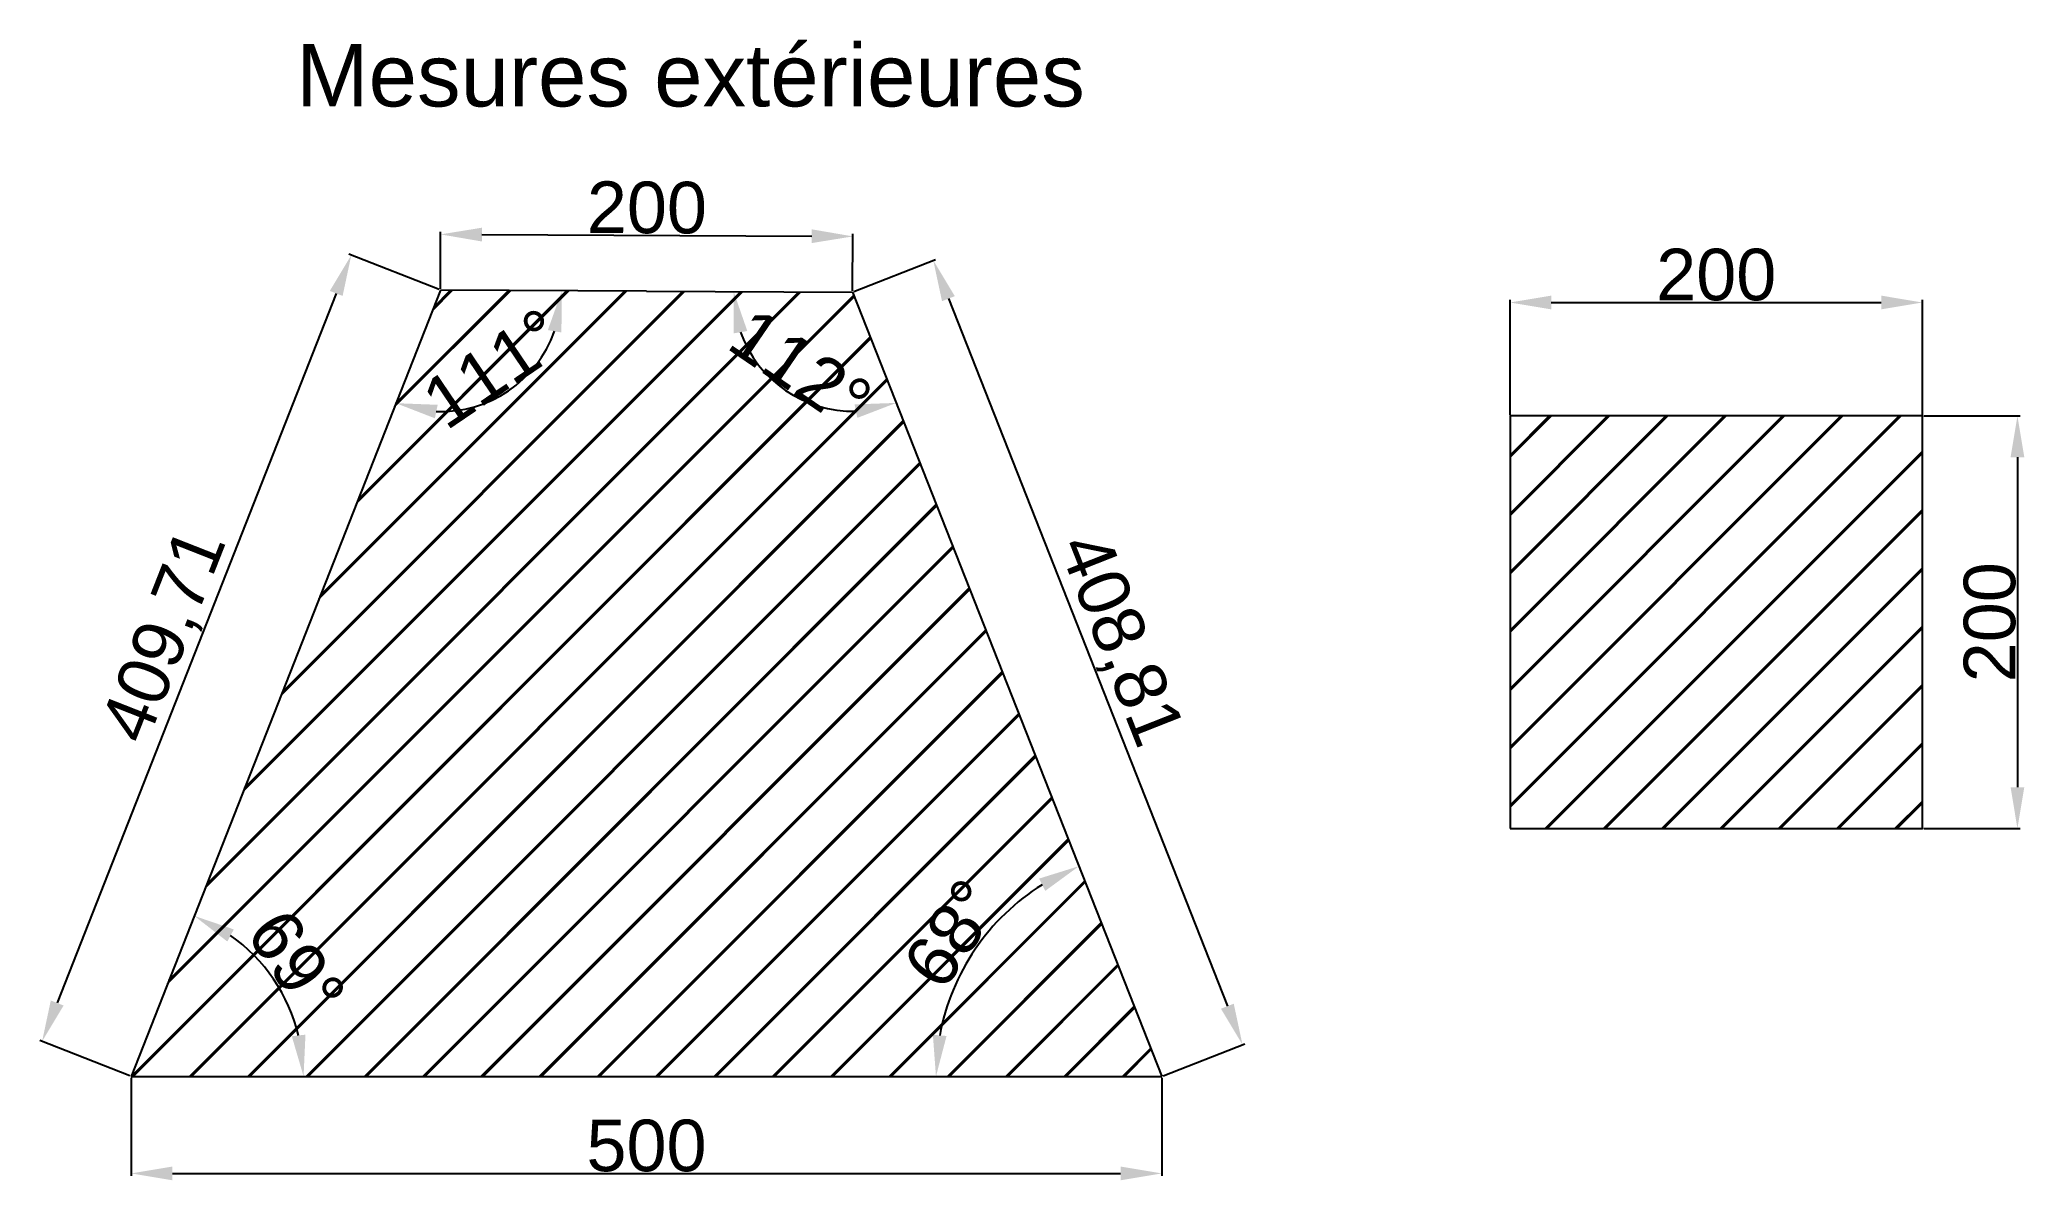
# Model space of a CAD drawing. Header units: millimetres. Extents: x -44 to 918, y -50 to 503.
import ezdxf

# ---------------------------------------------------------------- set-up
doc = ezdxf.new("R2010")
doc.units = ezdxf.units.MM
doc.styles.get("Standard").update_dxf_attribs({"font": 'arial.ttf'})
doc.dimstyles.new('ISO-25', dxfattribs={"dimtxt": 25, "dimasz": 20, "dimexe": 1.25, "dimexo": 0.625, "dimtad": 1, "dimtxsty": 'Standard', "dimcen": 2.5, "dimadec": 0, "dimazin": 0, "dimtfac": 1, "dimtmove": 0, "dimatfit": 3, "dimfxl": 1, "dimarcsym": 0})

# ---------------------------------------------------------------- blocks, each defined once
blk = doc.blocks.new('*D2')
at = {"color": 0, "lineweight": -2, "transparency": 16777216}
for p, q in [((150, 381.89), (150.14, 409.52)), ((170.13, 408.17), (330.13, 407.39)), ((350, 380.92), (350.14, 408.55))]:
    blk.add_line(p, q, dxfattribs=at)
at = {"color": 0, "transparency": 16777216}
for points in [[(170.15, 411.51), (170.12, 404.84), (150.13, 408.27)], [(330.15, 410.73), (330.11, 404.06), (350.13, 407.3)]]:
    blk.add_solid(points, dxfattribs=at)
at = {"layer": 'Defpoints', "color": 0, "transparency": 16777216}
for p in [(350.13, 407.3), (150, 381.27), (350, 380.29)]:
    blk.add_point(p, dxfattribs=at)
at = {"color": 0, "transparency": 16777216, "insert": (250.2, 421.17), "char_height": 25, "attachment_point": 5, "rotation": 359.72069}
blk.add_mtext('200', dxfattribs=at)
blk = doc.blocks.new('*D3')
at = {"color": 0, "lineweight": -2, "transparency": 16777216}
for p, q in [((0, -0.62), (0, -48.28)), ((500, -0.62), (500, -48.28)), ((20, -47.03), (480, -47.03))]:
    blk.add_line(p, q, dxfattribs=at)
at = {"color": 0, "transparency": 16777216}
for points in [[(20, -43.7), (20, -50.36), (0, -47.03)], [(480, -43.7), (480, -50.36), (500, -47.03)]]:
    blk.add_solid(points, dxfattribs=at)
at = {"layer": 'Defpoints', "color": 0, "transparency": 16777216}
for p in [(0, 0), (500, 0), (500, -47.03)]:
    blk.add_point(p, dxfattribs=at)
at = {"color": 0, "transparency": 16777216, "insert": (250, -33.64), "char_height": 25, "attachment_point": 5}
blk.add_mtext('500', dxfattribs=at)
blk = doc.blocks.new('*D4')
at = {"color": 0, "lineweight": -2, "transparency": 16777216}
for p, q in [((350.58, 380.52), (390.26, 396.17)), ((396.44, 377.11), (531.76, 34.03)), ((500.58, 0.23), (540.27, 15.88))]:
    blk.add_line(p, q, dxfattribs=at)
at = {"color": 0, "transparency": 16777216}
for points in [[(399.54, 378.33), (393.34, 375.89), (389.1, 395.72)], [(534.86, 35.25), (528.66, 32.81), (539.1, 15.42)]]:
    blk.add_solid(points, dxfattribs=at)
at = {"layer": 'Defpoints', "color": 0, "transparency": 16777216}
for p in [(350, 380.29), (539.1, 15.42), (500, 0)]:
    blk.add_point(p, dxfattribs=at)
at = {"color": 0, "transparency": 16777216, "insert": (478.66, 211.31), "char_height": 25, "attachment_point": 5, "rotation": 291.52608}
blk.add_mtext('408,81', dxfattribs=at)
blk = doc.blocks.new('*D5')
at = {"color": 0, "lineweight": -2, "transparency": 16777216}
for p, q in [((149.42, 381.5), (105.65, 398.72)), ((99.49, 379.65), (-35.87, 35.6)), ((-0.58, 0.23), (-44.36, 17.45))]:
    blk.add_line(p, q, dxfattribs=at)
at = {"color": 0, "transparency": 16777216}
for points in [[(96.38, 380.87), (102.59, 378.43), (106.81, 398.26)], [(-38.97, 36.82), (-32.77, 34.38), (-43.19, 16.99)]]:
    blk.add_solid(points, dxfattribs=at)
at = {"layer": 'Defpoints', "color": 0, "transparency": 16777216}
for p in [(150, 381.27), (-43.19, 16.99), (0, 0)]:
    blk.add_point(p, dxfattribs=at)
at = {"color": 0, "transparency": 16777216, "insert": (17.25, 213.36), "char_height": 25, "attachment_point": 5, "rotation": 68.52395}
blk.add_mtext('409,71', dxfattribs=at)
blk = doc.blocks.new('*D6')
at = {"color": 0, "lineweight": -2, "transparency": 16777216}
blk.add_arc((0, 0), 83.65, 13.73195, 54.792, dxfattribs=at)
at = {"color": 0, "transparency": 16777216}
for points in [[(46.65, 65.41), (49.81, 71.28), (30.62, 77.84)], [(84.57, 20.26), (77.95, 19.46), (83.65, 0)]]:
    blk.add_solid(points, dxfattribs=at)
at = {"layer": 'Defpoints', "color": 0, "transparency": 16777216}
for p in [(150, 381.27), (77.09, 32.47), (0, 0), (0, 0), (500, 0)]:
    blk.add_point(p, dxfattribs=at)
at = {"color": 0, "transparency": 16777216, "insert": (80.2, 54.63), "char_height": 25, "attachment_point": 5, "rotation": 304.26198}
blk.add_mtext('69°', dxfattribs=at)
blk = doc.blocks.new('*D7')
at = {"color": 0, "lineweight": -2, "transparency": 16777216}
blk.add_arc((500, 0), 109.59, 121.99661, 169.52947, dxfattribs=at)
at = {"color": 0, "transparency": 16777216}
for points in [[(440.43, 95.92), (443.43, 89.97), (459.79, 101.95)], [(395.55, 19.61), (388.91, 20.22), (390.41, 0)]]:
    blk.add_solid(points, dxfattribs=at)
at = {"layer": 'Defpoints', "color": 0, "transparency": 16777216}
for p in [(350, 380.29), (423.39, 78.37), (0, 0), (500, 0), (500, 0)]:
    blk.add_point(p, dxfattribs=at)
at = {"color": 0, "transparency": 16777216, "insert": (398.33, 69.19), "char_height": 25, "attachment_point": 5, "rotation": 55.76304}
blk.add_mtext('68°', dxfattribs=at)
blk = doc.blocks.new('*D8')
at = {"color": 0, "lineweight": -2, "transparency": 16777216}
blk.add_arc((150, 381.27), 58.93, 268.06536, 340.17927, dxfattribs=at)
at = {"color": 0, "transparency": 16777216}
for points in [[(202.15, 361.87), (208.72, 360.71), (208.93, 380.98)], [(147.34, 319.11), (148.69, 325.64), (128.43, 326.43)]]:
    blk.add_solid(points, dxfattribs=at)
at = {"layer": 'Defpoints', "color": 0, "transparency": 16777216}
for p in [(150, 381.27), (150, 381.27), (250, 380.78), (165.84, 324.51), (0, 0)]:
    blk.add_point(p, dxfattribs=at)
at = {"color": 0, "transparency": 16777216, "insert": (175.66, 343.39), "char_height": 25, "attachment_point": 5, "rotation": 34.12232}
blk.add_mtext('111°', dxfattribs=at)
blk = doc.blocks.new('*D9')
at = {"color": 0, "lineweight": -2, "transparency": 16777216}
blk.add_arc((350, 380.29), 57.75, 199.66338, 271.58339, dxfattribs=at)
at = {"color": 0, "transparency": 16777216}
for points in [[(292.33, 360.3), (298.9, 361.42), (292.25, 380.57)], [(350.93, 325.83), (352.26, 319.3), (371.19, 326.57)]]:
    blk.add_solid(points, dxfattribs=at)
at = {"layer": 'Defpoints', "color": 0, "transparency": 16777216}
for p in [(250, 380.78), (350, 380.29), (350, 380.29), (303.87, 345.55), (500, 0)]:
    blk.add_point(p, dxfattribs=at)
at = {"color": 0, "transparency": 16777216, "insert": (324.83, 343.5), "char_height": 25, "attachment_point": 5, "rotation": 325.62338}
blk.add_mtext('112°', dxfattribs=at)
blk = doc.blocks.new('*D10')
at = {"color": 0, "lineweight": -2, "transparency": 16777216}
for p, q in [((668.91, 320.84), (668.91, 376.5)), ((868.91, 320.84), (868.91, 376.5)), ((688.91, 375.25), (848.91, 375.25))]:
    blk.add_line(p, q, dxfattribs=at)
at = {"color": 0, "transparency": 16777216}
for points in [[(688.91, 378.59), (688.91, 371.92), (668.91, 375.25)], [(848.91, 378.59), (848.91, 371.92), (868.91, 375.25)]]:
    blk.add_solid(points, dxfattribs=at)
at = {"layer": 'Defpoints', "color": 0, "transparency": 16777216}
for p in [(868.91, 375.25), (668.91, 320.22), (868.91, 320.22)]:
    blk.add_point(p, dxfattribs=at)
at = {"color": 0, "transparency": 16777216, "insert": (768.91, 388.64), "char_height": 25, "attachment_point": 5}
blk.add_mtext('200', dxfattribs=at)
blk = doc.blocks.new('*D11')
at = {"color": 0, "lineweight": -2, "transparency": 16777216}
for p, q in [((869.54, 320.22), (916.26, 320.22)), ((915.01, 300.22), (915.01, 140.22)), ((869.54, 120.22), (916.26, 120.22))]:
    blk.add_line(p, q, dxfattribs=at)
at = {"color": 0, "transparency": 16777216}
for points in [[(911.68, 300.22), (918.34, 300.22), (915.01, 320.22)], [(911.68, 140.22), (918.34, 140.22), (915.01, 120.22)]]:
    blk.add_solid(points, dxfattribs=at)
at = {"layer": 'Defpoints', "color": 0, "transparency": 16777216}
for p in [(868.91, 320.22), (868.91, 120.22), (915.01, 120.22)]:
    blk.add_point(p, dxfattribs=at)
at = {"color": 0, "transparency": 16777216, "insert": (901.62, 220.22), "char_height": 25, "attachment_point": 5, "rotation": 90}
blk.add_mtext('200', dxfattribs=at)

msp = doc.modelspace()

# ---------------------------------------------------------------- hatches: boundary and pattern name
h = msp.add_hatch()
h.set_pattern_fill('JIS_LC_20A', color=256)
h.paths.add_polyline_path([(868.914, 320.219), (668.914, 320.219), (668.914, 120.219), (868.914, 120.219)])
h.paths.add_polyline_path([(349.999, 380.293), (250, 380.78), (150.001, 381.267), (0, 0), (500, 0)])
h.paths.add_polyline_path([(40.618, 66.573), (77.388, 12.593), (119.966, 41.597), (83.196, 95.577)], flags=24)
h.paths.add_polyline_path([(401.723, 27.989), (438.469, 81.985), (395.879, 110.969), (359.132, 56.973)], flags=24)
h.paths.add_polyline_path([(154.675, 297.52), (224.824, 345.054), (195.924, 387.703), (125.775, 340.168)], flags=9)
h.paths.add_polyline_path([(274.455, 346.218), (344.392, 298.373), (373.481, 340.893), (303.543, 388.738)], flags=9)

# ---------------------------------------------------------------- linework, layer by layer
for p, q in [((150.001, 381.267), (0, 0)), ((250, 380.78), (150.001, 381.267)), ((250, 380.78), (349.999, 380.293)), ((349.999, 380.293), (500, 0)), ((0, 0), (500, 0))]:
    msp.add_line(p, q)
msp.add_lwpolyline([(668.914, 120.219), (868.914, 120.219), (868.914, 320.219), (668.914, 320.219)], close=True)

# ---------------------------------------------------------------- texts
msp.add_text('Mesures extérieures', height=30.23439).set_placement((80.023, 470.308))

# ---------------------------------------------------------------- dimensions: what is measured, and where the dimension line sits
for p1, p2, distance, picture, middle in [((150.001, 381.267), (349.999, 380.293), 27.004, '*D2', (250.197, 421.173)), ((150.001, 381.267), (0, 0), -46.415, '*D5', (17.246, 213.356)), ((349.999, 380.293), (500, 0), 42.034, '*D4', (478.659, 211.312))]:
    dim = msp.add_aligned_dim(p1=p1, p2=p2, distance=distance, dimstyle='ISO-25')
    dim.commit()
    dim.dimension.update_dxf_attribs({"geometry": picture, "text_midpoint": middle})
for base, p1, p2, picture, middle in [((868.914, 375.253), (668.914, 320.219), (868.914, 320.219), '*D10', (768.914, 388.642)), ((500, -47.029), (0, 0), (500, 0), '*D3', (250, -33.64))]:
    dim = msp.add_linear_dim(base=base, p1=p1, p2=p2, dimstyle='ISO-25')
    dim.commit()
    dim.dimension.update_dxf_attribs({"geometry": picture, "text_midpoint": middle})
for base, line1, line2, picture, middle in [((77.089, 32.471), ((150.001, 381.267), (0, 0)), ((0, 0), (500, 0)), '*D6', (80.199, 54.63)), ((165.837, 324.51), ((250, 380.78), (150.001, 381.267)), ((150.001, 381.267), (0, 0)), '*D8', (175.665, 343.394)), ((423.388, 78.368), ((0, 0), (500, 0)), ((349.999, 380.293), (500, 0)), '*D7', (398.327, 69.193)), ((303.87, 345.546), ((349.999, 380.293), (500, 0)), ((250, 380.78), (349.999, 380.293)), '*D9', (324.83, 343.503))]:
    dim = msp.add_angular_dim_2l(base=base, line1=line1, line2=line2, dimstyle='ISO-25')
    dim.commit()
    dim.dimension.update_dxf_attribs({"geometry": picture, "text_midpoint": middle})
dim = msp.add_linear_dim(base=(915.01, 120.219), p1=(868.914, 320.219), p2=(868.914, 120.219), angle=90, dimstyle='ISO-25')
dim.commit()
dim.dimension.update_dxf_attribs({"geometry": '*D11', "text_midpoint": (901.62, 220.219)})

doc.saveas('drawing.dxf')
